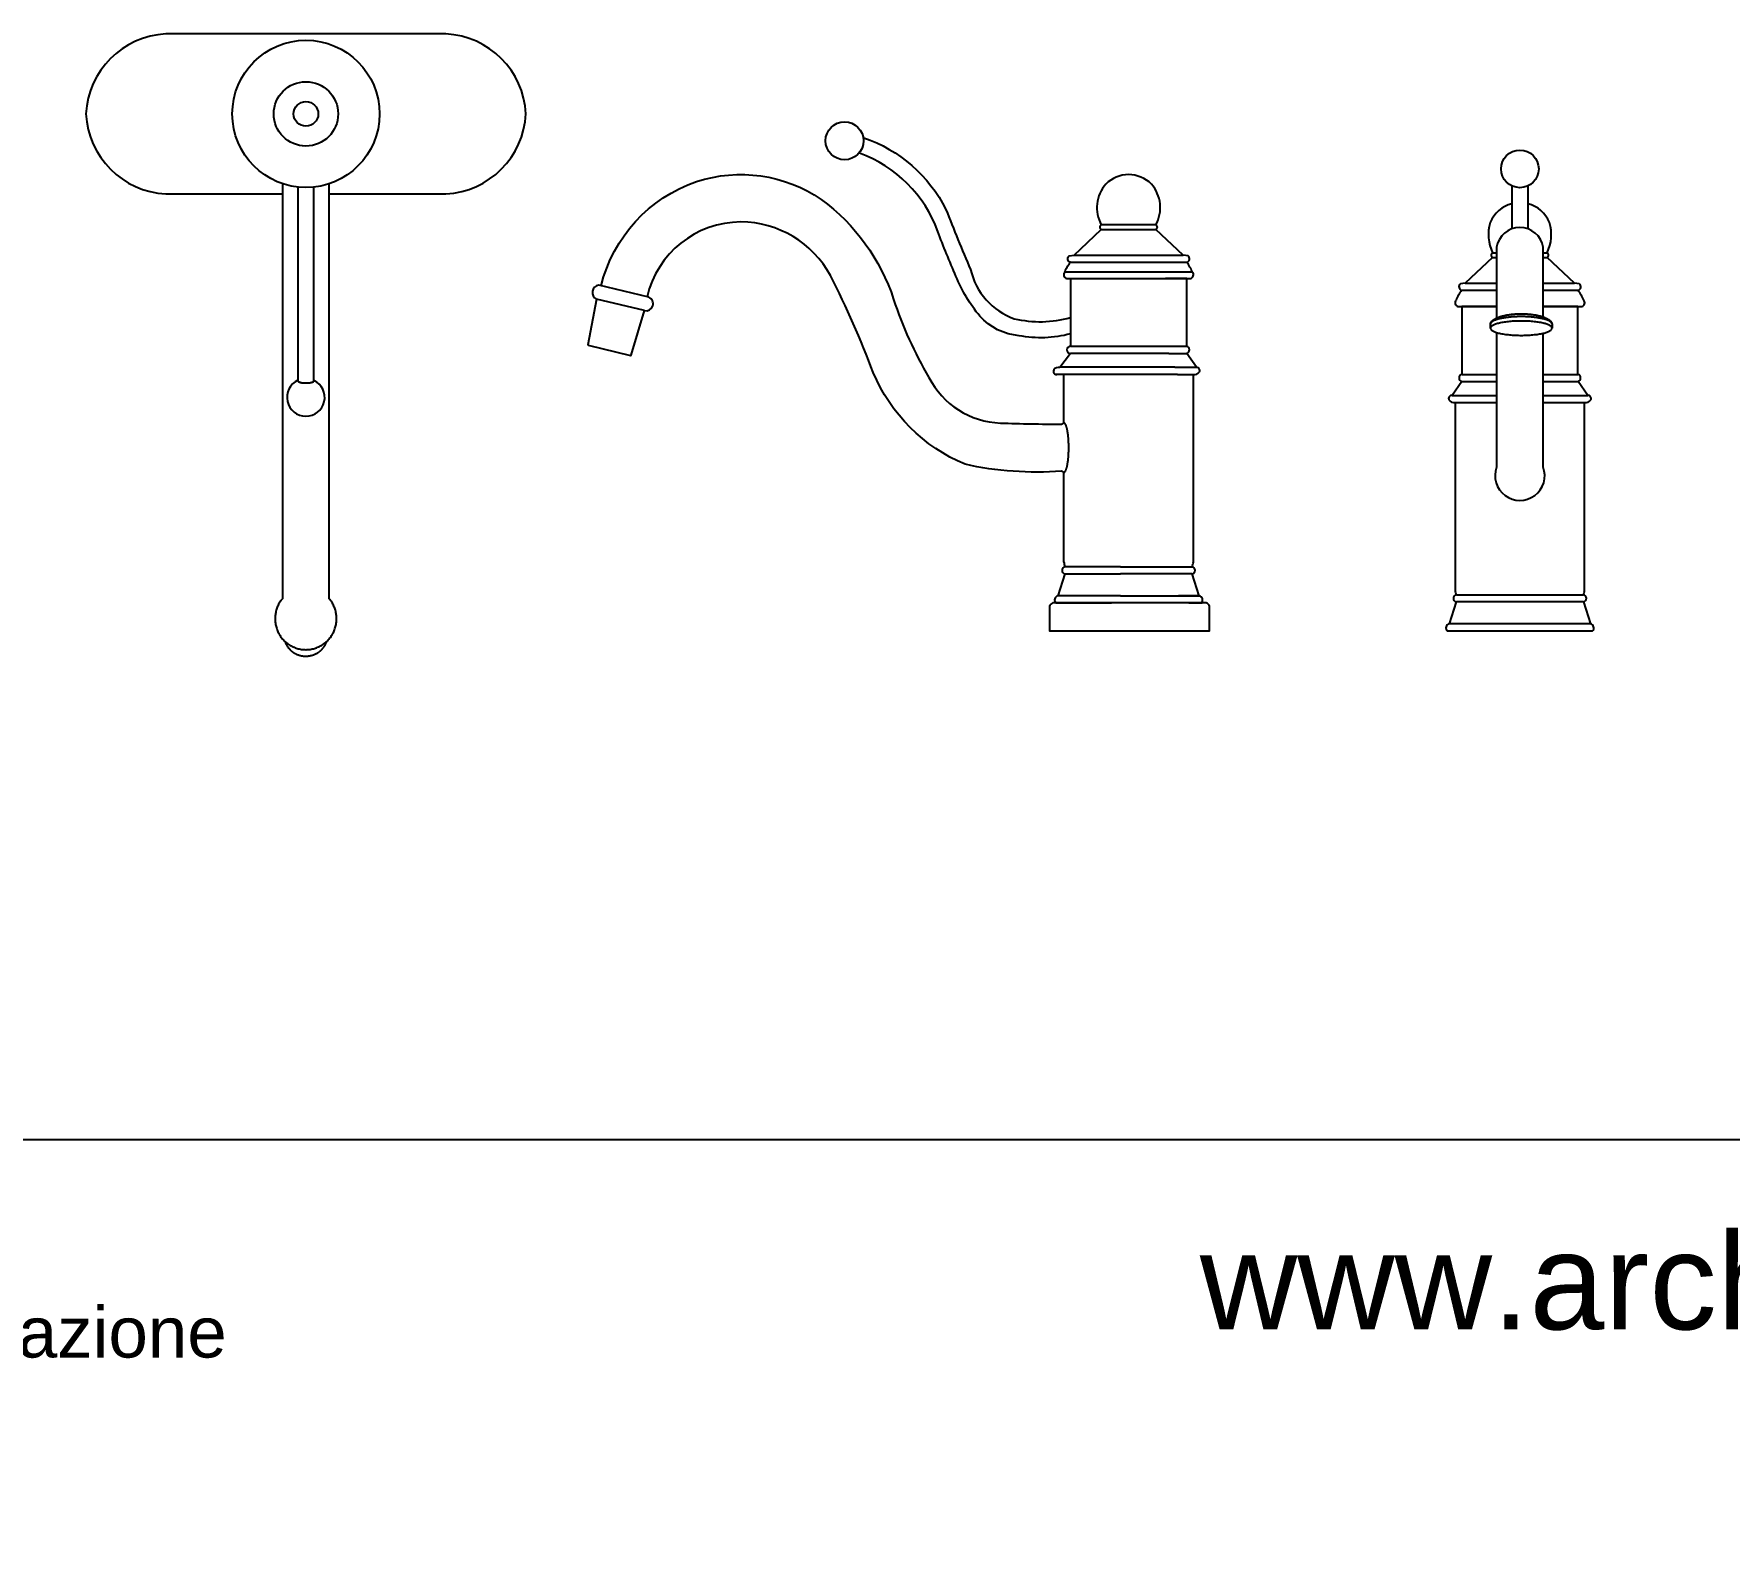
# Model space of a CAD drawing. Header units: millimetres. Extents: x 500 to 613, y 94 to 180.
# Drawn here: x 528.39 to 556.98, y 93.73 to 119.17 of the extents above; entities that cross this region are included whole.
import ezdxf

# ---------------------------------------------------------------- set-up
doc = ezdxf.new("R2010")
doc.units = ezdxf.units.MM
doc.layers.add('RUBINETTI', color=251, linetype='Continuous')
doc.layers.add('www.archweb.it - blocchi dwg', color=2, linetype='Continuous')
doc.styles.get("Standard").update_dxf_attribs({"font": 'arial.ttf'})

msp = doc.modelspace()

# ---------------------------------------------------------------- linework, layer by layer
at = {"layer": 'RUBINETTI'}
for p, q in [((532.559, 119.165, 0.003), (530.612, 119.166, 0.003)), ((535.336, 119.166, 0.003), (532.559, 119.165, 0.003)), ((530.612, 116.467, 0.003), (532.559, 116.469, 0.003)), ((532.559, 116.469, 0.003), (532.576, 116.469, 0.003)), ((533.368, 116.468, 0.003), (535.336, 116.467, 0.003)), ((553.059, 115.568, 0.011), (553.059, 114.375, 0.011)), ((553.846, 114.393, 0.011), (553.846, 115.568, 0.011)), ((552.992, 115.394, 0.01), (552.532, 114.961, 0.01)), ((552.992, 115.394, 0.01), (553.059, 115.394, 0.01)), ((552.993, 115.473, 0.01), (553.059, 115.473, 0.01)), ((553.846, 115.473, 0.01), (553.913, 115.473, 0.01)), ((553.846, 115.394, 0.01), (553.913, 115.394, 0.01)), ((554.373, 114.961, 0.01), (553.913, 115.394, 0.01)), ((547.93, 115.148, 0.009), (545.775, 115.148, 0.009)), ((545.808, 115.04, 0.009), (545.871, 115.04, 0.009)), ((545.871, 115.04, 0.009), (545.871, 114.522, 0.009)), ((547.833, 113.896, 0.009), (547.833, 115.04, 0.009)), ((547.833, 115.04, 0.009), (547.897, 115.04, 0.009)), ((552.532, 114.961, 0.01), (552.45, 114.949, 0.01)), ((552.532, 114.961, 0.01), (553.059, 114.961, 0.01)), ((553.846, 114.961, 0.01), (554.373, 114.961, 0.01)), ((554.455, 114.949, 0.01), (554.373, 114.961, 0.01)), ((552.469, 114.843, 0.01), (553.059, 114.843, 0.01)), ((553.846, 114.843, 0.01), (554.436, 114.843, 0.01)), ((545.871, 114.522, 0.009), (545.871, 113.896, 0.009)), ((552.408, 114.567, 0.01), (552.472, 114.567, 0.01)), ((552.472, 114.567, 0.01), (552.472, 113.423, 0.01)), ((553.09, 114.388, 0.01), (553.099, 114.391, 0.01)), ((553.099, 114.391, 0.01), (553.108, 114.394, 0.01)), ((553.108, 114.394, 0.01), (553.117, 114.397, 0.01)), ((553.117, 114.397, 0.01), (553.126, 114.4, 0.01)), ((553.126, 114.4, 0.01), (553.136, 114.403, 0.01)), ((553.136, 114.403, 0.01), (553.146, 114.406, 0.01)), ((553.146, 114.406, 0.01), (553.156, 114.408, 0.01)), ((553.156, 114.408, 0.01), (553.166, 114.411, 0.01)), ((553.166, 114.411, 0.01), (553.176, 114.413, 0.01)), ((553.176, 114.413, 0.01), (553.187, 114.416, 0.01)), ((553.187, 114.416, 0.01), (553.197, 114.418, 0.01)), ((553.197, 114.418, 0.01), (553.208, 114.42, 0.01)), ((553.208, 114.42, 0.01), (553.219, 114.423, 0.01)), ((553.219, 114.423, 0.01), (553.23, 114.425, 0.01)), ((553.23, 114.425, 0.01), (553.242, 114.427, 0.01)), ((553.242, 114.427, 0.01), (553.253, 114.429, 0.01)), ((553.253, 114.429, 0.01), (553.265, 114.43, 0.01)), ((553.265, 114.43, 0.01), (553.276, 114.432, 0.01)), ((553.276, 114.432, 0.01), (553.288, 114.434, 0.01)), ((553.288, 114.389, 0.01), (553.276, 114.388, 0.01)), ((553.288, 114.434, 0.01), (553.3, 114.435, 0.01)), ((553.3, 114.39, 0.01), (553.288, 114.389, 0.01)), ((553.3, 114.435, 0.01), (553.312, 114.437, 0.01)), ((553.312, 114.391, 0.01), (553.3, 114.39, 0.01)), ((553.312, 114.437, 0.01), (553.324, 114.438, 0.01)), ((553.324, 114.392, 0.01), (553.312, 114.391, 0.01)), ((553.324, 114.438, 0.01), (553.337, 114.439, 0.01)), ((553.337, 114.393, 0.01), (553.324, 114.392, 0.01)), ((553.337, 114.439, 0.01), (553.349, 114.44, 0.01)), ((553.349, 114.394, 0.01), (553.337, 114.393, 0.01)), ((553.349, 114.44, 0.01), (553.361, 114.441, 0.01)), ((553.361, 114.394, 0.01), (553.349, 114.394, 0.01)), ((553.361, 114.441, 0.01), (553.374, 114.442, 0.01)), ((553.374, 114.395, 0.01), (553.361, 114.394, 0.01)), ((553.374, 114.442, 0.01), (553.386, 114.443, 0.01)), ((553.386, 114.396, 0.01), (553.374, 114.395, 0.01)), ((553.386, 114.443, 0.01), (553.399, 114.444, 0.01)), ((553.399, 114.396, 0.01), (553.386, 114.396, 0.01)), ((553.399, 114.444, 0.01), (553.412, 114.444, 0.01)), ((553.412, 114.397, 0.01), (553.399, 114.396, 0.01)), ((553.412, 114.444, 0.01), (553.424, 114.445, 0.01)), ((553.424, 114.397, 0.01), (553.412, 114.397, 0.01)), ((553.424, 114.445, 0.01), (553.437, 114.445, 0.01)), ((553.437, 114.397, 0.01), (553.424, 114.397, 0.01)), ((553.437, 114.445, 0.01), (553.45, 114.445, 0.01)), ((553.45, 114.397, 0.01), (553.437, 114.397, 0.01)), ((553.45, 114.445, 0.01), (553.463, 114.446, 0.01)), ((553.463, 114.397, 0.01), (553.45, 114.397, 0.01)), ((553.463, 114.446, 0.01), (553.475, 114.446, 0.01)), ((553.475, 114.397, 0.01), (553.463, 114.397, 0.01)), ((553.475, 114.446, 0.01), (553.488, 114.446, 0.01)), ((553.488, 114.397, 0.01), (553.475, 114.397, 0.01)), ((553.488, 114.446, 0.01), (553.501, 114.445, 0.01)), ((553.501, 114.397, 0.01), (553.488, 114.397, 0.01)), ((553.501, 114.445, 0.01), (553.513, 114.445, 0.01)), ((553.513, 114.397, 0.01), (553.501, 114.397, 0.01)), ((553.513, 114.445, 0.01), (553.526, 114.445, 0.01)), ((553.526, 114.397, 0.01), (553.513, 114.397, 0.01)), ((553.526, 114.445, 0.01), (553.539, 114.444, 0.01)), ((553.539, 114.397, 0.01), (553.526, 114.397, 0.01)), ((553.539, 114.444, 0.01), (553.552, 114.444, 0.01)), ((553.552, 114.396, 0.01), (553.539, 114.397, 0.01)), ((553.552, 114.444, 0.01), (553.564, 114.443, 0.01)), ((553.564, 114.396, 0.01), (553.552, 114.396, 0.01)), ((553.564, 114.443, 0.01), (553.577, 114.442, 0.01)), ((553.577, 114.395, 0.01), (553.564, 114.396, 0.01)), ((553.577, 114.442, 0.01), (553.589, 114.441, 0.01)), ((553.589, 114.394, 0.01), (553.577, 114.395, 0.01)), ((553.589, 114.441, 0.01), (553.602, 114.44, 0.01)), ((553.602, 114.394, 0.01), (553.589, 114.394, 0.01)), ((553.602, 114.44, 0.01), (553.614, 114.439, 0.01)), ((553.614, 114.393, 0.01), (553.602, 114.394, 0.01)), ((553.614, 114.439, 0.01), (553.626, 114.438, 0.01)), ((553.626, 114.392, 0.01), (553.614, 114.393, 0.01)), ((553.626, 114.438, 0.01), (553.638, 114.437, 0.01)), ((553.638, 114.391, 0.01), (553.626, 114.392, 0.01)), ((553.638, 114.437, 0.01), (553.65, 114.435, 0.01)), ((553.65, 114.39, 0.01), (553.638, 114.391, 0.01)), ((553.65, 114.435, 0.01), (553.662, 114.434, 0.01)), ((553.662, 114.389, 0.01), (553.65, 114.39, 0.01)), ((553.662, 114.434, 0.01), (553.674, 114.432, 0.01)), ((553.674, 114.388, 0.01), (553.662, 114.389, 0.01)), ((553.674, 114.432, 0.01), (553.686, 114.43, 0.01)), ((553.686, 114.43, 0.01), (553.697, 114.429, 0.01)), ((553.697, 114.429, 0.01), (553.709, 114.427, 0.01)), ((553.709, 114.427, 0.01), (553.72, 114.425, 0.01)), ((553.72, 114.425, 0.01), (553.731, 114.423, 0.01)), ((553.731, 114.423, 0.01), (553.742, 114.42, 0.01)), ((553.742, 114.42, 0.01), (553.753, 114.418, 0.01)), ((553.753, 114.418, 0.01), (553.764, 114.416, 0.01)), ((553.764, 114.416, 0.01), (553.774, 114.413, 0.01)), ((553.774, 114.413, 0.01), (553.785, 114.411, 0.01)), ((553.785, 114.411, 0.01), (553.795, 114.408, 0.01)), ((553.795, 114.408, 0.01), (553.805, 114.406, 0.01)), ((553.805, 114.406, 0.01), (553.815, 114.403, 0.01)), ((553.815, 114.403, 0.01), (553.824, 114.4, 0.01)), ((553.824, 114.4, 0.01), (553.834, 114.397, 0.01)), ((553.834, 114.397, 0.01), (553.843, 114.394, 0.01)), ((553.843, 114.394, 0.01), (553.852, 114.391, 0.01)), ((553.852, 114.391, 0.01), (553.86, 114.388, 0.01)), ((554.433, 113.423, 0.01), (554.433, 114.567, 0.01)), ((554.433, 114.567, 0.01), (554.497, 114.567, 0.01)), ((552.956, 114.278, 0.01), (552.957, 114.282, 0.01)), ((552.957, 114.278, 0.01), (552.956, 114.275, 0.01)), ((552.956, 114.273, 0.01), (552.956, 114.278, 0.01)), ((552.956, 114.275, 0.01), (552.956, 114.272, 0.01)), ((552.956, 114.269, 0.01), (552.956, 114.273, 0.01)), ((552.956, 114.272, 0.01), (552.956, 114.269, 0.01)), ((552.958, 114.214, 0.01), (552.956, 114.208, 0.01)), ((552.956, 114.208, 0.01), (552.956, 114.202, 0.01)), ((552.956, 114.202, 0.01), (552.956, 114.196, 0.01)), ((552.956, 114.196, 0.01), (552.958, 114.19, 0.01)), ((552.957, 114.282, 0.01), (552.958, 114.286, 0.01)), ((552.958, 114.282, 0.01), (552.957, 114.278, 0.01)), ((552.958, 114.286, 0.01), (552.959, 114.291, 0.01)), ((552.959, 114.285, 0.01), (552.958, 114.282, 0.01)), ((552.961, 114.22, 0.01), (552.958, 114.214, 0.01)), ((552.958, 114.19, 0.01), (552.961, 114.184, 0.01)), ((552.959, 114.291, 0.01), (552.961, 114.295, 0.01)), ((552.961, 114.288, 0.01), (552.959, 114.285, 0.01)), ((552.961, 114.295, 0.01), (552.963, 114.299, 0.01)), ((552.963, 114.291, 0.01), (552.961, 114.288, 0.01)), ((552.966, 114.226, 0.01), (552.961, 114.22, 0.01)), ((552.961, 114.184, 0.01), (552.966, 114.179, 0.01)), ((552.963, 114.299, 0.01), (552.966, 114.303, 0.01)), ((552.966, 114.294, 0.01), (552.963, 114.291, 0.01)), ((552.966, 114.303, 0.01), (552.968, 114.308, 0.01)), ((552.968, 114.297, 0.01), (552.966, 114.294, 0.01)), ((552.971, 114.232, 0.01), (552.966, 114.226, 0.01)), ((552.966, 114.179, 0.01), (552.971, 114.173, 0.01)), ((552.968, 114.308, 0.01), (552.971, 114.312, 0.01)), ((552.971, 114.3, 0.01), (552.968, 114.297, 0.01)), ((552.971, 114.312, 0.01), (552.974, 114.316, 0.01)), ((552.974, 114.303, 0.01), (552.971, 114.3, 0.01)), ((552.978, 114.237, 0.01), (552.971, 114.232, 0.01)), ((552.971, 114.173, 0.01), (552.978, 114.167, 0.01)), ((552.974, 114.316, 0.01), (552.978, 114.32, 0.01)), ((552.978, 114.306, 0.01), (552.974, 114.303, 0.01)), ((552.978, 114.32, 0.01), (552.982, 114.324, 0.01)), ((552.982, 114.309, 0.01), (552.978, 114.306, 0.01)), ((552.986, 114.243, 0.01), (552.978, 114.237, 0.01)), ((552.978, 114.167, 0.01), (552.986, 114.161, 0.01)), ((552.982, 114.324, 0.01), (552.986, 114.328, 0.01)), ((552.986, 114.312, 0.01), (552.982, 114.309, 0.01)), ((552.986, 114.328, 0.01), (552.99, 114.333, 0.01)), ((552.99, 114.315, 0.01), (552.986, 114.312, 0.01)), ((552.995, 114.248, 0.01), (552.986, 114.243, 0.01)), ((552.986, 114.161, 0.01), (552.995, 114.156, 0.01)), ((552.99, 114.333, 0.01), (552.995, 114.337, 0.01)), ((552.995, 114.318, 0.01), (552.99, 114.315, 0.01)), ((552.995, 114.337, 0.01), (553, 114.341, 0.01)), ((553, 114.321, 0.01), (552.995, 114.318, 0.01)), ((553.005, 114.254, 0.01), (552.995, 114.248, 0.01)), ((552.995, 114.156, 0.01), (553.005, 114.15, 0.01)), ((553, 114.341, 0.01), (553.005, 114.344, 0.01)), ((553.005, 114.324, 0.01), (553, 114.321, 0.01)), ((553.005, 114.344, 0.01), (553.011, 114.348, 0.01)), ((553.011, 114.327, 0.01), (553.005, 114.324, 0.01)), ((553.017, 114.259, 0.01), (553.005, 114.254, 0.01)), ((553.005, 114.15, 0.01), (553.017, 114.145, 0.01)), ((553.011, 114.348, 0.01), (553.017, 114.352, 0.01)), ((553.017, 114.33, 0.01), (553.011, 114.327, 0.01)), ((553.017, 114.352, 0.01), (553.023, 114.356, 0.01)), ((553.023, 114.332, 0.01), (553.017, 114.33, 0.01)), ((553.03, 114.264, 0.01), (553.017, 114.259, 0.01)), ((553.017, 114.145, 0.01), (553.03, 114.14, 0.01)), ((553.023, 114.356, 0.01), (553.03, 114.36, 0.01)), ((553.03, 114.335, 0.01), (553.023, 114.332, 0.01)), ((553.03, 114.36, 0.01), (553.036, 114.363, 0.01)), ((553.036, 114.338, 0.01), (553.03, 114.335, 0.01)), ((553.043, 114.269, 0.01), (553.03, 114.264, 0.01)), ((553.03, 114.14, 0.01), (553.043, 114.135, 0.01)), ((553.036, 114.363, 0.01), (553.043, 114.367, 0.01)), ((553.043, 114.34, 0.01), (553.036, 114.338, 0.01)), ((553.043, 114.367, 0.01), (553.05, 114.371, 0.01)), ((553.05, 114.343, 0.01), (553.043, 114.34, 0.01)), ((553.058, 114.274, 0.01), (553.043, 114.269, 0.01)), ((553.043, 114.135, 0.01), (553.058, 114.13, 0.01)), ((553.05, 114.371, 0.01), (553.058, 114.374, 0.01)), ((553.058, 114.346, 0.01), (553.05, 114.343, 0.01)), ((553.058, 114.374, 0.01), (553.066, 114.378, 0.01)), ((553.066, 114.348, 0.01), (553.058, 114.346, 0.01)), ((553.074, 114.279, 0.01), (553.058, 114.274, 0.01)), ((553.058, 114.13, 0.01), (553.074, 114.125, 0.01)), ((553.059, 114.13, 0.011), (553.059, 111.859, 0.011)), ((553.066, 114.378, 0.01), (553.074, 114.381, 0.01)), ((553.074, 114.35, 0.01), (553.066, 114.348, 0.01)), ((553.074, 114.381, 0.01), (553.082, 114.384, 0.01)), ((553.082, 114.353, 0.01), (553.074, 114.35, 0.01)), ((553.09, 114.283, 0.01), (553.074, 114.279, 0.01)), ((553.074, 114.125, 0.01), (553.09, 114.121, 0.01)), ((553.082, 114.384, 0.01), (553.09, 114.388, 0.01)), ((553.09, 114.355, 0.01), (553.082, 114.353, 0.01)), ((553.099, 114.358, 0.01), (553.09, 114.355, 0.01)), ((553.108, 114.288, 0.01), (553.09, 114.283, 0.01)), ((553.09, 114.121, 0.01), (553.108, 114.117, 0.01)), ((553.108, 114.36, 0.01), (553.099, 114.358, 0.01)), ((553.117, 114.362, 0.01), (553.108, 114.36, 0.01)), ((553.126, 114.292, 0.01), (553.108, 114.288, 0.01)), ((553.108, 114.117, 0.01), (553.126, 114.113, 0.01)), ((553.126, 114.364, 0.01), (553.117, 114.362, 0.01)), ((553.136, 114.366, 0.01), (553.126, 114.364, 0.01)), ((553.146, 114.296, 0.01), (553.126, 114.292, 0.01)), ((553.126, 114.113, 0.01), (553.146, 114.109, 0.01)), ((553.146, 114.368, 0.01), (553.136, 114.366, 0.01)), ((553.156, 114.37, 0.01), (553.146, 114.368, 0.01)), ((553.166, 114.299, 0.01), (553.146, 114.296, 0.01)), ((553.146, 114.109, 0.01), (553.166, 114.105, 0.01)), ((553.166, 114.372, 0.01), (553.156, 114.37, 0.01)), ((553.176, 114.374, 0.01), (553.166, 114.372, 0.01)), ((553.187, 114.303, 0.01), (553.166, 114.299, 0.01)), ((553.166, 114.105, 0.01), (553.187, 114.102, 0.01)), ((553.187, 114.376, 0.01), (553.176, 114.374, 0.01)), ((553.197, 114.378, 0.01), (553.187, 114.376, 0.01)), ((553.208, 114.306, 0.01), (553.187, 114.303, 0.01)), ((553.208, 114.379, 0.01), (553.197, 114.378, 0.01)), ((553.219, 114.381, 0.01), (553.208, 114.379, 0.01)), ((553.23, 114.309, 0.01), (553.208, 114.306, 0.01)), ((553.23, 114.382, 0.01), (553.219, 114.381, 0.01)), ((553.242, 114.384, 0.01), (553.23, 114.382, 0.01)), ((553.253, 114.312, 0.01), (553.23, 114.309, 0.01)), ((553.253, 114.385, 0.01), (553.242, 114.384, 0.01)), ((553.265, 114.386, 0.01), (553.253, 114.385, 0.01)), ((553.276, 114.314, 0.01), (553.253, 114.312, 0.01)), ((553.276, 114.388, 0.01), (553.265, 114.386, 0.01)), ((553.3, 114.316, 0.01), (553.276, 114.314, 0.01)), ((553.324, 114.318, 0.01), (553.3, 114.316, 0.01)), ((553.349, 114.32, 0.01), (553.324, 114.318, 0.01)), ((553.374, 114.321, 0.01), (553.349, 114.32, 0.01)), ((553.399, 114.322, 0.01), (553.374, 114.321, 0.01)), ((553.424, 114.323, 0.01), (553.399, 114.322, 0.01)), ((553.45, 114.323, 0.01), (553.424, 114.323, 0.01)), ((553.475, 114.323, 0.01), (553.45, 114.323, 0.01)), ((553.501, 114.323, 0.01), (553.475, 114.323, 0.01)), ((553.526, 114.323, 0.01), (553.501, 114.323, 0.01)), ((553.552, 114.322, 0.01), (553.526, 114.323, 0.01)), ((553.577, 114.321, 0.01), (553.552, 114.322, 0.01)), ((553.602, 114.32, 0.01), (553.577, 114.321, 0.01)), ((553.626, 114.318, 0.01), (553.602, 114.32, 0.01)), ((553.65, 114.316, 0.01), (553.626, 114.318, 0.01)), ((553.674, 114.314, 0.01), (553.65, 114.316, 0.01)), ((553.686, 114.386, 0.01), (553.674, 114.388, 0.01)), ((553.697, 114.312, 0.01), (553.674, 114.314, 0.01)), ((553.697, 114.385, 0.01), (553.686, 114.386, 0.01)), ((553.709, 114.384, 0.01), (553.697, 114.385, 0.01)), ((553.72, 114.309, 0.01), (553.697, 114.312, 0.01)), ((553.72, 114.382, 0.01), (553.709, 114.384, 0.01)), ((553.731, 114.381, 0.01), (553.72, 114.382, 0.01)), ((553.742, 114.306, 0.01), (553.72, 114.309, 0.01)), ((553.742, 114.379, 0.01), (553.731, 114.381, 0.01)), ((553.753, 114.378, 0.01), (553.742, 114.379, 0.01)), ((553.764, 114.303, 0.01), (553.742, 114.306, 0.01)), ((553.764, 114.376, 0.01), (553.753, 114.378, 0.01)), ((553.774, 114.374, 0.01), (553.764, 114.376, 0.01)), ((553.785, 114.299, 0.01), (553.764, 114.303, 0.01)), ((553.764, 114.102, 0.01), (553.785, 114.105, 0.01)), ((553.785, 114.372, 0.01), (553.774, 114.374, 0.01)), ((553.795, 114.37, 0.01), (553.785, 114.372, 0.01)), ((553.805, 114.296, 0.01), (553.785, 114.299, 0.01)), ((553.785, 114.105, 0.01), (553.805, 114.109, 0.01)), ((553.805, 114.368, 0.01), (553.795, 114.37, 0.01)), ((553.815, 114.366, 0.01), (553.805, 114.368, 0.01)), ((553.824, 114.292, 0.01), (553.805, 114.296, 0.01)), ((553.805, 114.109, 0.01), (553.824, 114.113, 0.01)), ((553.824, 114.364, 0.01), (553.815, 114.366, 0.01)), ((553.834, 114.362, 0.01), (553.824, 114.364, 0.01)), ((553.843, 114.288, 0.01), (553.824, 114.292, 0.01)), ((553.824, 114.113, 0.01), (553.843, 114.117, 0.01)), ((553.843, 114.36, 0.01), (553.834, 114.362, 0.01)), ((553.852, 114.358, 0.01), (553.843, 114.36, 0.01)), ((553.86, 114.283, 0.01), (553.843, 114.288, 0.01)), ((553.843, 114.117, 0.01), (553.86, 114.121, 0.01)), ((553.846, 111.859, 0.011), (553.846, 114.117, 0.011)), ((553.86, 114.355, 0.01), (553.852, 114.358, 0.01)), ((553.86, 114.388, 0.01), (553.869, 114.384, 0.01)), ((553.869, 114.353, 0.01), (553.86, 114.355, 0.01)), ((553.877, 114.279, 0.01), (553.86, 114.283, 0.01)), ((553.86, 114.121, 0.01), (553.877, 114.125, 0.01)), ((553.869, 114.384, 0.01), (553.877, 114.381, 0.01)), ((553.877, 114.35, 0.01), (553.869, 114.353, 0.01)), ((553.877, 114.381, 0.01), (553.885, 114.378, 0.01)), ((553.885, 114.348, 0.01), (553.877, 114.35, 0.01)), ((553.893, 114.274, 0.01), (553.877, 114.279, 0.01)), ((553.877, 114.125, 0.01), (553.893, 114.13, 0.01)), ((553.885, 114.378, 0.01), (553.893, 114.374, 0.01)), ((553.893, 114.346, 0.01), (553.885, 114.348, 0.01)), ((553.893, 114.374, 0.01), (553.9, 114.371, 0.01)), ((553.9, 114.343, 0.01), (553.893, 114.346, 0.01)), ((553.907, 114.269, 0.01), (553.893, 114.274, 0.01)), ((553.893, 114.13, 0.01), (553.907, 114.135, 0.01)), ((553.9, 114.371, 0.01), (553.907, 114.367, 0.01)), ((553.907, 114.34, 0.01), (553.9, 114.343, 0.01)), ((553.907, 114.367, 0.01), (553.914, 114.363, 0.01)), ((553.914, 114.338, 0.01), (553.907, 114.34, 0.01)), ((553.921, 114.264, 0.01), (553.907, 114.269, 0.01)), ((553.907, 114.135, 0.01), (553.921, 114.14, 0.01)), ((553.914, 114.363, 0.01), (553.921, 114.36, 0.01)), ((553.921, 114.335, 0.01), (553.914, 114.338, 0.01)), ((553.921, 114.36, 0.01), (553.927, 114.356, 0.01)), ((553.927, 114.332, 0.01), (553.921, 114.335, 0.01)), ((553.934, 114.259, 0.01), (553.921, 114.264, 0.01)), ((553.921, 114.14, 0.01), (553.934, 114.145, 0.01)), ((553.927, 114.356, 0.01), (553.934, 114.352, 0.01)), ((553.934, 114.33, 0.01), (553.927, 114.332, 0.01)), ((553.934, 114.352, 0.01), (553.939, 114.348, 0.01)), ((553.939, 114.327, 0.01), (553.934, 114.33, 0.01)), ((553.945, 114.254, 0.01), (553.934, 114.259, 0.01)), ((553.934, 114.145, 0.01), (553.945, 114.15, 0.01)), ((553.939, 114.348, 0.01), (553.945, 114.344, 0.01)), ((553.945, 114.324, 0.01), (553.939, 114.327, 0.01)), ((553.945, 114.344, 0.01), (553.95, 114.341, 0.01)), ((553.95, 114.321, 0.01), (553.945, 114.324, 0.01)), ((553.955, 114.248, 0.01), (553.945, 114.254, 0.01)), ((553.945, 114.15, 0.01), (553.955, 114.156, 0.01)), ((553.95, 114.341, 0.01), (553.955, 114.337, 0.01)), ((553.955, 114.318, 0.01), (553.95, 114.321, 0.01)), ((553.955, 114.337, 0.01), (553.96, 114.333, 0.01)), ((553.96, 114.315, 0.01), (553.955, 114.318, 0.01)), ((553.965, 114.243, 0.01), (553.955, 114.248, 0.01)), ((553.955, 114.156, 0.01), (553.965, 114.161, 0.01)), ((553.96, 114.333, 0.01), (553.965, 114.328, 0.01)), ((553.965, 114.312, 0.01), (553.96, 114.315, 0.01)), ((553.965, 114.328, 0.01), (553.969, 114.324, 0.01)), ((553.969, 114.309, 0.01), (553.965, 114.312, 0.01)), ((553.973, 114.237, 0.01), (553.965, 114.243, 0.01)), ((553.965, 114.161, 0.01), (553.973, 114.167, 0.01)), ((553.969, 114.324, 0.01), (553.973, 114.32, 0.01)), ((553.973, 114.306, 0.01), (553.969, 114.309, 0.01)), ((553.973, 114.32, 0.01), (553.976, 114.316, 0.01)), ((553.976, 114.303, 0.01), (553.973, 114.306, 0.01)), ((553.979, 114.232, 0.01), (553.973, 114.237, 0.01)), ((553.973, 114.167, 0.01), (553.979, 114.173, 0.01)), ((553.976, 114.316, 0.01), (553.979, 114.312, 0.01)), ((553.979, 114.3, 0.01), (553.976, 114.303, 0.01)), ((553.979, 114.312, 0.01), (553.982, 114.308, 0.01)), ((553.982, 114.297, 0.01), (553.979, 114.3, 0.01)), ((553.985, 114.226, 0.01), (553.979, 114.232, 0.01)), ((553.979, 114.173, 0.01), (553.985, 114.179, 0.01)), ((553.982, 114.308, 0.01), (553.985, 114.303, 0.01)), ((553.985, 114.294, 0.01), (553.982, 114.297, 0.01)), ((553.985, 114.303, 0.01), (553.987, 114.299, 0.01)), ((553.987, 114.291, 0.01), (553.985, 114.294, 0.01)), ((553.989, 114.22, 0.01), (553.985, 114.226, 0.01)), ((553.985, 114.179, 0.01), (553.989, 114.184, 0.01)), ((553.987, 114.299, 0.01), (553.989, 114.295, 0.01)), ((553.989, 114.288, 0.01), (553.987, 114.291, 0.01)), ((553.989, 114.295, 0.01), (553.991, 114.291, 0.01)), ((553.991, 114.285, 0.01), (553.989, 114.288, 0.01)), ((553.992, 114.214, 0.01), (553.989, 114.22, 0.01)), ((553.989, 114.184, 0.01), (553.992, 114.19, 0.01)), ((553.991, 114.291, 0.01), (553.992, 114.286, 0.01)), ((553.992, 114.282, 0.01), (553.991, 114.285, 0.01)), ((553.992, 114.286, 0.01), (553.994, 114.282, 0.01)), ((553.994, 114.278, 0.01), (553.992, 114.282, 0.01)), ((553.994, 114.208, 0.01), (553.992, 114.214, 0.01)), ((553.992, 114.19, 0.01), (553.994, 114.196, 0.01)), ((553.994, 114.282, 0.01), (553.994, 114.278, 0.01)), ((553.994, 114.275, 0.01), (553.994, 114.278, 0.01)), ((553.994, 114.278, 0.01), (553.995, 114.273, 0.01)), ((553.995, 114.272, 0.01), (553.994, 114.275, 0.01)), ((553.995, 114.202, 0.01), (553.994, 114.208, 0.01)), ((553.994, 114.196, 0.01), (553.995, 114.202, 0.01)), ((553.995, 114.273, 0.01), (553.995, 114.269, 0.01)), ((553.995, 114.269, 0.01), (553.995, 114.272, 0.01)), ((547.833, 113.896, 0.009), (545.871, 113.896, 0.009)), ((545.871, 113.896, 0.009), (545.871, 113.896, 0.009)), ((553.187, 114.102, 0.01), (553.208, 114.098, 0.01)), ((553.208, 114.098, 0.01), (553.23, 114.096, 0.01)), ((553.23, 114.096, 0.01), (553.253, 114.093, 0.01)), ((553.253, 114.093, 0.01), (553.276, 114.09, 0.01)), ((553.276, 114.09, 0.01), (553.3, 114.088, 0.01)), ((553.3, 114.088, 0.01), (553.324, 114.086, 0.01)), ((553.324, 114.086, 0.01), (553.349, 114.085, 0.01)), ((553.349, 114.085, 0.01), (553.374, 114.084, 0.01)), ((553.374, 114.084, 0.01), (553.399, 114.083, 0.01)), ((553.399, 114.083, 0.01), (553.424, 114.082, 0.01)), ((553.424, 114.082, 0.01), (553.45, 114.081, 0.01)), ((553.45, 114.081, 0.01), (553.475, 114.081, 0.01)), ((553.475, 114.081, 0.01), (553.501, 114.081, 0.01)), ((553.501, 114.081, 0.01), (553.526, 114.082, 0.01)), ((553.526, 114.082, 0.01), (553.552, 114.083, 0.01)), ((553.552, 114.083, 0.01), (553.577, 114.084, 0.01)), ((553.577, 114.084, 0.01), (553.602, 114.085, 0.01)), ((553.602, 114.085, 0.01), (553.626, 114.086, 0.01)), ((553.626, 114.086, 0.01), (553.65, 114.088, 0.01)), ((553.65, 114.088, 0.01), (553.674, 114.09, 0.01)), ((553.674, 114.09, 0.01), (553.697, 114.093, 0.01)), ((553.697, 114.093, 0.01), (553.72, 114.096, 0.01)), ((553.72, 114.096, 0.01), (553.742, 114.098, 0.01)), ((553.742, 114.098, 0.01), (553.764, 114.102, 0.01)), ((545.871, 113.778, 0.011), (545.692, 113.539, 0.01)), ((547.632, 113.542, 0.011), (545.694, 113.542, 0.011)), ((547.533, 113.778, 0.011), (545.871, 113.778, 0.011)), ((547.997, 113.542, 0.009), (547.834, 113.778, 0.009)), ((547.676, 113.423, 0.011), (545.619, 113.423, 0.011)), ((545.76, 113.262, 0.009), (545.76, 113.423, 0.011)), ((547.945, 110.256, 0.009), (547.945, 113.423, 0.009)), ((552.471, 113.305, 0.01), (552.308, 113.069, 0.01)), ((552.471, 113.305, 0.01), (553.059, 113.305, 0.01)), ((552.472, 113.423, 0.01), (553.059, 113.423, 0.01)), ((553.846, 113.423, 0.01), (554.433, 113.423, 0.01)), ((553.846, 113.305, 0.01), (554.434, 113.305, 0.01)), ((554.597, 113.069, 0.01), (554.434, 113.305, 0.01)), ((552.308, 113.069, 0.01), (553.059, 113.069, 0.01)), ((553.846, 113.069, 0.01), (554.597, 113.069, 0.01)), ((552.36, 112.951, 0.01), (553.059, 112.951, 0.01)), ((552.36, 112.951, 0.01), (552.36, 109.784, 0.01)), ((553.846, 112.951, 0.01), (554.545, 112.951, 0.01)), ((554.545, 109.784, 0.01), (554.545, 112.951, 0.01)), ((545.76, 110.256, 0.009), (545.76, 111.77, 0.009)), ((546.717, 110.178, 0.009), (545.781, 110.178, 0.009)), ((546.717, 110.178, 0.009), (547.923, 110.178, 0.009)), ((547.692, 110.06, 0.01), (546.717, 110.059, 0.009)), ((548.042, 109.685, 0.009), (547.924, 110.059, 0.009)), ((547.87, 109.567, 0.01), (546.565, 109.567, 0.01)), ((546.717, 109.685, 0.009), (547.692, 109.686, 0.01)), ((547.692, 109.685, 0.009), (548.042, 109.685, 0.009)), ((552.263, 109.213, 0.01), (552.381, 109.587, 0.01)), ((554.524, 109.587, 0.01), (552.381, 109.587, 0.01)), ((552.382, 109.705, 0.01), (554.523, 109.705, 0.01)), ((554.524, 109.587, 0.01), (554.642, 109.213, 0.01)), ((552.227, 109.095, 0.01), (553.453, 109.095, 0.01)), ((554.642, 109.213, 0.01), (552.263, 109.213, 0.01)), ((553.453, 109.095, 0.01), (554.678, 109.095, 0.01))]:
    msp.add_line(p, q, dxfattribs=at)
at = {"layer": 'RUBINETTI', "extrusion": (1, 0, 0)}
for p, q in [((553.318, 116.601, 0.014), (553.318, 115.878, 0.015)), ((553.588, 116.601, 0.014), (553.588, 115.878, 0.015)), ((553.995, 114.269, 0.01), (553.995, 114.202, 0.01))]:
    msp.add_line(p, q, dxfattribs=at)
at = {"layer": 'RUBINETTI', "extrusion": (0, 1, 0)}
for p, q in [((553.059, 114.567, 0.011), (552.472, 114.567, 0.01)), ((552.472, 114.567, 0.01), (553.059, 114.567, 0.011))]:
    msp.add_line(p, q, dxfattribs=at)
at = {"layer": 'RUBINETTI', "extrusion": (0, -1, 0)}
for p, q in [((553.846, 114.567, 0.011), (554.433, 114.567, 0.01)), ((554.433, 114.567, 0.01), (553.846, 114.567, 0.011))]:
    msp.add_line(p, q, dxfattribs=at)
at = {"layer": 'RUBINETTI', "extrusion": (-1, 0, 0)}
msp.add_line((552.956, 114.202, 0.01), (552.956, 114.269, 0.01), dxfattribs=at)
at = {"layer": 'RUBINETTI'}
for points, elevation in [([(542.383, 117.415, -0.195754), (543.771, 116.206, 0.008932), (544.186, 115.191, 0.25556), (544.923, 114.362, 0.12421), (545.871, 114.38)], 0.01), ([(545.871, 114.107, -0.112625), (545.005, 114.075, -0.187586), (544.343, 114.403, -0.074962), (543.94, 115.08, -0.012741), (543.632, 115.836, 0.221998), (542.313, 117.154)], 0.01), ([(537.954, 114.917, -0.255841), (539.564, 116.674, -0.234855), (541.666, 116.374, -0.156979), (542.888, 114.688, 0.054951), (543.484, 113.371, 0.271649), (544.69, 112.602, 0.010264), (545.721, 112.585), (545.759, 112.604)], 0.01), ([(545.775, 115.148, -0.056661), (545.869, 115.315, -0.614106), (545.849, 115.422), (545.931, 115.433), (546.392, 115.866), (547.313, 115.866, 0.621959), (547.312, 115.945, 0.315403), (547.237, 116.633, 0.19853), (546.852, 116.792, 0.19853), (546.468, 116.633, 0.315403), (546.392, 115.945)], 0.009), ([(547.312, 115.945, 0.315403), (547.237, 116.633, 0.19853), (546.852, 116.792)], 0.01), ([(545.76, 111.77), (545.721, 111.79, -0.072793), (544.093, 111.906, -0.195735), (542.544, 113.452, 0.030735), (541.822, 115.089, 0.274371), (540.312, 115.994, 0.348789), (538.729, 114.731)], 0.01), ([(547.312, 115.945), (546.392, 115.945, 0.621959), (546.392, 115.866)], 0.009), ([(547.93, 115.148, 0.056661), (547.836, 115.315, 0.614106), (547.855, 115.422), (547.773, 115.433), (547.313, 115.866)], 0.009), ([(538.684, 114.499, 0.924092), (538.758, 114.724), (537.916, 114.926, 0.75824), (537.876, 114.693)], 0.01), ([(532.839, 113.323, 4.488524), (533.109, 113.322)], 0.011), ([(545.781, 110.178, 0.859578), (545.78, 110.059)], 0.009), ([(546.564, 109.567), (545.574, 109.567, 0.286536), (545.518, 109.512), (545.518, 109.095), (548.217, 109.095), (548.217, 109.399)], 0.01), ([(545.662, 109.685, 0.631794), (545.627, 109.567), (546.565, 109.567), (546.332, 109.567)], 0.01), ([(548.078, 109.567, 0.631794), (548.042, 109.686), (547.692, 109.686)], 0.01), ([(548.217, 109.399), (548.217, 109.512, 0.286059), (548.161, 109.567), (548.092, 109.567)], 0.01)]:
    msp.add_lwpolyline(points, format="xyb", dxfattribs=dict(at, elevation=elevation))
for points, elevation in [([(532.576, 116.64), (532.576, 109.639)], 0.006), ([(532.839, 116.582), (532.839, 113.313)], 0.008), ([(533.109, 113.313), (533.109, 116.582)], 0.008), ([(533.368, 109.639), (533.368, 116.638)], 0.006), ([(532.839, 113.313), (532.839, 113.312), (532.84, 113.311), (532.84, 113.31), (532.84, 113.309), (532.84, 113.308), (532.841, 113.308), (532.841, 113.307), (532.842, 113.306), (532.843, 113.305), (532.843, 113.304), (532.844, 113.303), (532.845, 113.303), (532.846, 113.302), (532.847, 113.301), (532.848, 113.3), (532.85, 113.299), (532.851, 113.299), (532.852, 113.298), (532.854, 113.297), (532.855, 113.296), (532.857, 113.296), (532.859, 113.295), (532.86, 113.294), (532.862, 113.293), (532.864, 113.293), (532.866, 113.292), (532.868, 113.291), (532.87, 113.291), (532.872, 113.29), (532.874, 113.289), (532.877, 113.289), (532.879, 113.288), (532.881, 113.287), (532.884, 113.287), (532.886, 113.286), (532.889, 113.286), (532.891, 113.285), (532.894, 113.285), (532.897, 113.284), (532.899, 113.284), (532.902, 113.283), (532.905, 113.283), (532.908, 113.282), (532.911, 113.282), (532.914, 113.282), (532.917, 113.281), (532.92, 113.281), (532.923, 113.28), (532.926, 113.28), (532.929, 113.28), (532.932, 113.28), (532.935, 113.279), (532.938, 113.279), (532.941, 113.279), (532.945, 113.279), (532.948, 113.278), (532.951, 113.278), (532.954, 113.278), (532.958, 113.278), (532.961, 113.278), (532.964, 113.278), (532.968, 113.278), (532.971, 113.278), (532.974, 113.278), (532.978, 113.278), (532.981, 113.278), (532.984, 113.278), (532.987, 113.278), (532.991, 113.278), (532.994, 113.278), (532.997, 113.278), (533, 113.278), (533.004, 113.279), (533.007, 113.279), (533.01, 113.279), (533.013, 113.279), (533.016, 113.28), (533.02, 113.28), (533.023, 113.28), (533.026, 113.28), (533.029, 113.281), (533.032, 113.281), (533.035, 113.282), (533.038, 113.282), (533.041, 113.282), (533.043, 113.283), (533.046, 113.283), (533.049, 113.284), (533.052, 113.284), (533.054, 113.285), (533.057, 113.285), (533.06, 113.286), (533.062, 113.286), (533.065, 113.287), (533.067, 113.287), (533.069, 113.288), (533.072, 113.289), (533.074, 113.289), (533.076, 113.29), (533.078, 113.291), (533.08, 113.291), (533.082, 113.292), (533.084, 113.293), (533.086, 113.293), (533.088, 113.294), (533.09, 113.295), (533.091, 113.296), (533.093, 113.296), (533.095, 113.297), (533.096, 113.298), (533.097, 113.299), (533.099, 113.299), (533.1, 113.3), (533.101, 113.301), (533.102, 113.302), (533.103, 113.303), (533.104, 113.303), (533.105, 113.304), (533.106, 113.305), (533.106, 113.306), (533.107, 113.307), (533.107, 113.308), (533.108, 113.308), (533.108, 113.309), (533.109, 113.31), (533.109, 113.311), (533.109, 113.312), (533.109, 113.313)], 0.008), ([(545.76, 112.604), (545.76, 113.262)], 0.009), ([(545.76, 111.77), (545.762, 111.77), (545.764, 111.771), (545.766, 111.771), (545.768, 111.772), (545.77, 111.773), (545.772, 111.775), (545.774, 111.776), (545.776, 111.778), (545.778, 111.78), (545.78, 111.783), (545.782, 111.785), (545.784, 111.788), (545.786, 111.791), (545.788, 111.795), (545.79, 111.798), (545.792, 111.802), (545.794, 111.806), (545.795, 111.81), (545.797, 111.815), (545.799, 111.819), (545.801, 111.824), (545.803, 111.83), (545.804, 111.835), (545.806, 111.84), (545.808, 111.846), (545.809, 111.852), (545.811, 111.858), (545.813, 111.865), (545.814, 111.871), (545.816, 111.878), (545.817, 111.885), (545.819, 111.892), (545.82, 111.9), (545.821, 111.907), (545.823, 111.915), (545.824, 111.923), (545.825, 111.931), (545.827, 111.939), (545.828, 111.947), (545.829, 111.956), (545.83, 111.964), (545.831, 111.973), (545.832, 111.982), (545.833, 111.991), (545.834, 112), (545.835, 112.009), (545.836, 112.018), (545.837, 112.028), (545.837, 112.037), (545.838, 112.047), (545.839, 112.056), (545.839, 112.066), (545.84, 112.076), (545.841, 112.086), (545.841, 112.096), (545.841, 112.106), (545.842, 112.116), (545.842, 112.126), (545.842, 112.136), (545.843, 112.146), (545.843, 112.157), (545.843, 112.167), (545.843, 112.177), (545.843, 112.187), (545.843, 112.198), (545.843, 112.208), (545.843, 112.218), (545.843, 112.228), (545.842, 112.238), (545.842, 112.248), (545.842, 112.259), (545.841, 112.269), (545.841, 112.279), (545.841, 112.289), (545.84, 112.299), (545.839, 112.308), (545.839, 112.318), (545.838, 112.328), (545.837, 112.337), (545.837, 112.347), (545.836, 112.356), (545.835, 112.366), (545.834, 112.375), (545.833, 112.384), (545.832, 112.393), (545.831, 112.402), (545.83, 112.41), (545.829, 112.419), (545.828, 112.427), (545.827, 112.436), (545.825, 112.444), (545.824, 112.452), (545.823, 112.46), (545.821, 112.467), (545.82, 112.475), (545.819, 112.482), (545.817, 112.489), (545.816, 112.496), (545.814, 112.503), (545.813, 112.51), (545.811, 112.516), (545.809, 112.522), (545.808, 112.528), (545.806, 112.534), (545.804, 112.54), (545.803, 112.545), (545.801, 112.55), (545.799, 112.555), (545.797, 112.56), (545.795, 112.564), (545.794, 112.569), (545.792, 112.573), (545.79, 112.576), (545.788, 112.58), (545.786, 112.583), (545.784, 112.586), (545.782, 112.589), (545.78, 112.592), (545.778, 112.594), (545.776, 112.596), (545.774, 112.598), (545.772, 112.6), (545.77, 112.601), (545.768, 112.602), (545.766, 112.603), (545.764, 112.604), (545.762, 112.604), (545.76, 112.604)], 0.01), ([(546.717, 109.685), (545.662, 109.685), (545.78, 110.059), (546.717, 110.059)], 0.009), ([(546.586, 110.06), (546.717, 110.06)], 0.01), ([(547.824, 110.06), (547.692, 110.06)], 0.01), ([(547.924, 110.059), (547.692, 110.059)], 0.009), ([(532.576, 109.639), (532.565, 109.624), (532.553, 109.61), (532.543, 109.595), (532.533, 109.579), (532.523, 109.563), (532.514, 109.547), (532.506, 109.53), (532.498, 109.514), (532.491, 109.497), (532.484, 109.479), (532.478, 109.462), (532.473, 109.444), (532.468, 109.426), (532.464, 109.408), (532.461, 109.39), (532.458, 109.371), (532.456, 109.353), (532.454, 109.335), (532.454, 109.316), (532.453, 109.297), (532.454, 109.279), (532.455, 109.26), (532.457, 109.242), (532.459, 109.224), (532.462, 109.205), (532.466, 109.187), (532.47, 109.169), (532.475, 109.151), (532.481, 109.134), (532.487, 109.116), (532.494, 109.099), (532.501, 109.082), (532.509, 109.065), (532.518, 109.049), (532.527, 109.033), (532.537, 109.017), (532.547, 109.002), (532.558, 108.987), (532.57, 108.972), (532.581, 108.958), (532.594, 108.944), (532.607, 108.931), (532.62, 108.918), (532.634, 108.906), (532.648, 108.894), (532.662, 108.883), (532.677, 108.872), (532.693, 108.862), (532.709, 108.852), (532.725, 108.843), (532.741, 108.834), (532.758, 108.826), (532.774, 108.819), (532.792, 108.812), (532.809, 108.806), (532.827, 108.8), (532.844, 108.796), (532.862, 108.791), (532.88, 108.788), (532.899, 108.785), (532.917, 108.782), (532.935, 108.781), (532.954, 108.78), (532.972, 108.779), (532.99, 108.78), (533.009, 108.781), (533.027, 108.782), (533.045, 108.785), (533.064, 108.788), (533.082, 108.791), (533.1, 108.796), (533.117, 108.8), (533.135, 108.806), (533.152, 108.812), (533.17, 108.819), (533.186, 108.826), (533.203, 108.834), (533.219, 108.843), (533.235, 108.852), (533.251, 108.862), (533.266, 108.872), (533.281, 108.883), (533.296, 108.894), (533.31, 108.906), (533.324, 108.918), (533.337, 108.931), (533.35, 108.944), (533.362, 108.958), (533.374, 108.972), (533.386, 108.987), (533.397, 109.002), (533.407, 109.017), (533.417, 109.033), (533.426, 109.049), (533.434, 109.065), (533.443, 109.082), (533.45, 109.099), (533.457, 109.116), (533.463, 109.134), (533.469, 109.151), (533.474, 109.169), (533.478, 109.187), (533.482, 109.205), (533.485, 109.224), (533.487, 109.242), (533.489, 109.26), (533.49, 109.279), (533.491, 109.297), (533.49, 109.316), (533.49, 109.334), (533.488, 109.353), (533.486, 109.371), (533.483, 109.39), (533.48, 109.408), (533.476, 109.426), (533.471, 109.444), (533.466, 109.462), (533.46, 109.479), (533.453, 109.497), (533.446, 109.514), (533.438, 109.53), (533.43, 109.547), (533.421, 109.563), (533.411, 109.579), (533.401, 109.595), (533.39, 109.61), (533.379, 109.624), (533.368, 109.639)], 0.006), ([(546.717, 109.686), (546.367, 109.686)], 0.01), ([(547.87, 109.567), (548.092, 109.567)], 0.01), ([(548.078, 109.567), (547.87, 109.567), (548.078, 109.567)], 0.01), ([(532.618, 108.92), (532.621, 108.913), (532.623, 108.906), (532.626, 108.9), (532.628, 108.893), (532.631, 108.887), (532.634, 108.88), (532.638, 108.874), (532.641, 108.867), (532.644, 108.861), (532.648, 108.855), (532.652, 108.849), (532.655, 108.842), (532.659, 108.836), (532.663, 108.83), (532.667, 108.825), (532.672, 108.819), (532.676, 108.813), (532.681, 108.807), (532.685, 108.802), (532.69, 108.796), (532.695, 108.791), (532.7, 108.786), (532.705, 108.781), (532.71, 108.776), (532.715, 108.771), (532.72, 108.766), (532.726, 108.761), (532.731, 108.756), (532.737, 108.752), (532.743, 108.747), (532.748, 108.743), (532.754, 108.739), (532.76, 108.735), (532.766, 108.731), (532.772, 108.727), (532.779, 108.723), (532.785, 108.719), (532.791, 108.716), (532.798, 108.712), (532.804, 108.709), (532.811, 108.706), (532.817, 108.703), (532.824, 108.7), (532.831, 108.697), (532.838, 108.695), (532.844, 108.692), (532.851, 108.69), (532.858, 108.688), (532.865, 108.685), (532.872, 108.683), (532.879, 108.682), (532.886, 108.68), (532.893, 108.678), (532.901, 108.677), (532.908, 108.676), (532.915, 108.674), (532.922, 108.673), (532.929, 108.672), (532.937, 108.672), (532.944, 108.671), (532.951, 108.671), (532.958, 108.67), (532.966, 108.67), (532.973, 108.67), (532.98, 108.67), (532.988, 108.67), (532.995, 108.671), (533.002, 108.671), (533.009, 108.672), (533.017, 108.673), (533.024, 108.673), (533.031, 108.675), (533.038, 108.676), (533.046, 108.677), (533.053, 108.679), (533.06, 108.68), (533.067, 108.682), (533.074, 108.684), (533.081, 108.686), (533.088, 108.688), (533.095, 108.69), (533.102, 108.693), (533.108, 108.695), (533.115, 108.698), (533.122, 108.701), (533.129, 108.704), (533.135, 108.707), (533.142, 108.71), (533.148, 108.713), (533.155, 108.716), (533.161, 108.72), (533.167, 108.724), (533.173, 108.727), (533.179, 108.731), (533.186, 108.735), (533.191, 108.74), (533.197, 108.744), (533.203, 108.748), (533.209, 108.753), (533.214, 108.757), (533.22, 108.762), (533.225, 108.767), (533.231, 108.772), (533.236, 108.777), (533.241, 108.782), (533.246, 108.787), (533.251, 108.792), (533.256, 108.797), (533.26, 108.803), (533.265, 108.808), (533.27, 108.814), (533.274, 108.82), (533.278, 108.826), (533.282, 108.832), (533.286, 108.837), (533.29, 108.844), (533.294, 108.85), (533.298, 108.856), (533.301, 108.862), (533.305, 108.868), (533.308, 108.875), (533.311, 108.881), (533.314, 108.888), (533.317, 108.894), (533.32, 108.901), (533.322, 108.908), (533.325, 108.914), (533.327, 108.921)], 0.006)]:
    msp.add_lwpolyline(points, dxfattribs=dict(at, elevation=elevation))
at = {"layer": 'RUBINETTI', "extrusion": (0, 1, 0)}
for points, elevation in [([(-545.869, 0.009), (-547.836, 0.012)], 115.315), ([(-545.931, 0.009), (-547.773, 0.012)], 115.433), ([(-545.871, 0.009), (-547.833, 0.012), (-547.476, 0.011)], 115.04), ([(-547.533, 0.011), (-547.834, 0.012)], 113.778), ([(-547.632, 0.011), (-547.997, 0.012)], 113.542)]:
    msp.add_lwpolyline(points, dxfattribs=dict(at, elevation=elevation))
at = {"layer": 'RUBINETTI', "elevation": 0.01}
msp.add_lwpolyline([(538.684, 114.499), (537.876, 114.693), (537.728, 113.923), (537.734, 113.914), (538.45, 113.743), (538.459, 113.748)], close=True, dxfattribs=at)
at = {"layer": 'RUBINETTI', "extrusion": (3.96e-14, 1, 0), "elevation": 113.423}
msp.add_lwpolyline([(-547.676, 0.011), (-547.945, 0.012)], dxfattribs=at)
at = {"layer": 'RUBINETTI'}
for centre, radius in [((532.974, 117.817, 0.003), 1.242), ((532.974, 117.817, 0.01), 0.543), ((532.974, 117.817, 0.01), 0.208), ((542.06, 117.364, 0.01), 0.32), ((553.453, 116.889, 0.014), 0.317)]:
    msp.add_circle(centre, radius, dxfattribs=at)
for centre, radius, start, end in [((530.685, 117.745, 0.003), 1.423, 92.96, 177.1018), ((535.263, 117.745, 0.003), 1.423, 2.8982, 87.04), ((530.685, 117.889, 0.003), 1.423, 182.8982, 267.04), ((535.263, 117.889, 0.003), 1.423, 272.96, 357.1018), ((553.45, 115.778, 0.01), 0.54, 104.1925, 157.6191), ((553.455, 115.778, 0.01), 0.54, 22.3809, 75.7948), ((553.634, 115.783, 0.01), 0.712, 163.6058, 205.8054), ((553.451, 115.504, 0.011), 0.397, 89.7797, 170.8237), ((553.454, 115.504, 0.011), 0.397, 9.1763, 90.2203), ((553.271, 115.783, 0.01), 0.712, 334.1946, 16.3942), ((553.012, 115.433, 0.01), 0.0439, 115.9387, 243.4583), ((553.893, 115.433, 0.01), 0.0439, 296.5417, 64.0613), ((545.826, 115.104, 0.009), 0.067, 139.2377, 254.4271), ((547.879, 115.104, 0.009), 0.067, 285.5729, 40.7623), ((552.426, 114.632, 0.01), 0.067, 139.2377, 254.4271), ((553.158, 114.346, 0.01), 0.849, 144.2082, 157.18), ((552.486, 114.901, 0.01), 0.0606, 127.2725, 253.4899), ((554.419, 114.901, 0.01), 0.0606, 286.5101, 52.7275), ((553.747, 114.346, 0.01), 0.849, 22.82, 35.7918), ((554.479, 114.632, 0.01), 0.067, 285.5729, 40.7623), ((545.871, 113.837, 0.011), 0.0595, 90, 270), ((547.816, 113.837, 0.009), 0.0617, 287.3887, 73.4686), ((545.672, 113.437, 0.01), 0.104, 79.0448, 143.8539), ((548, 113.488, 0.009), 0.0535, 333.3462, 94.1105), ((545.636, 113.474, 0.01), 0.0535, 153.3462, 274.1105), ((547.964, 113.525, 0.009), 0.104, 259.0448, 323.8539), ((552.489, 113.364, 0.01), 0.0617, 106.5314, 252.6113), ((554.416, 113.364, 0.01), 0.0617, 287.3887, 73.4686), ((552.304, 113.016, 0.01), 0.0535, 85.8895, 206.6538), ((552.34, 113.053, 0.01), 0.104, 216.1461, 280.9552), ((554.565, 113.053, 0.01), 0.104, 259.0448, 323.8539), ((554.601, 113.016, 0.01), 0.0535, 333.3462, 94.1105), ((553.453, 111.716, 0.011), 0.419, 160.0488, 19.9249), ((545.995, 110.278, 0.009), 0.236, 185.2609, 205.1733), ((547.71, 110.278, 0.009), 0.236, 334.8267, 354.7391), ((547.915, 110.118, 0.009), 0.0597, 279.1047, 81.8313), ((552.39, 109.646, 0.01), 0.0597, 98.1687, 260.8953), ((552.595, 109.805, 0.01), 0.236, 185.2609, 205.1733), ((554.31, 109.805, 0.01), 0.236, 334.8267, 354.7391), ((554.515, 109.646, 0.01), 0.0597, 279.1047, 81.8313), ((552.273, 109.145, 0.01), 0.0683, 98.6158, 227.7536), ((554.632, 109.145, 0.01), 0.0683, 312.2464, 81.3842)]:
    msp.add_arc(centre, radius, start, end, dxfattribs=at)
at = {"layer": 'www.archweb.it - blocchi dwg', "color": 253}
msp.add_line((499.814, 100.515), (613.129, 100.515), dxfattribs=at)

# ---------------------------------------------------------------- texts
at = {"color": 251, "insert": (499.79, 99.123), "char_height": 0.8564, "attachment_point": 1}
msp.add_mtext_dynamic_manual_height_columns('www.archweb.it\\PDisegni di architettura - Strumenti CAD  per la progettazione\\PBlocchi dwg - Architectural drawings\\PAll rights reserved', width=52.12674, gutter_width=12.5, heights=[0], dxfattribs=at)
at = {"layer": 'www.archweb.it - blocchi dwg'}
msp.add_text('www.archweb.it', height=1.62866, dxfattribs=at).set_placement((548.054, 97.314))

doc.saveas('drawing.dxf')
